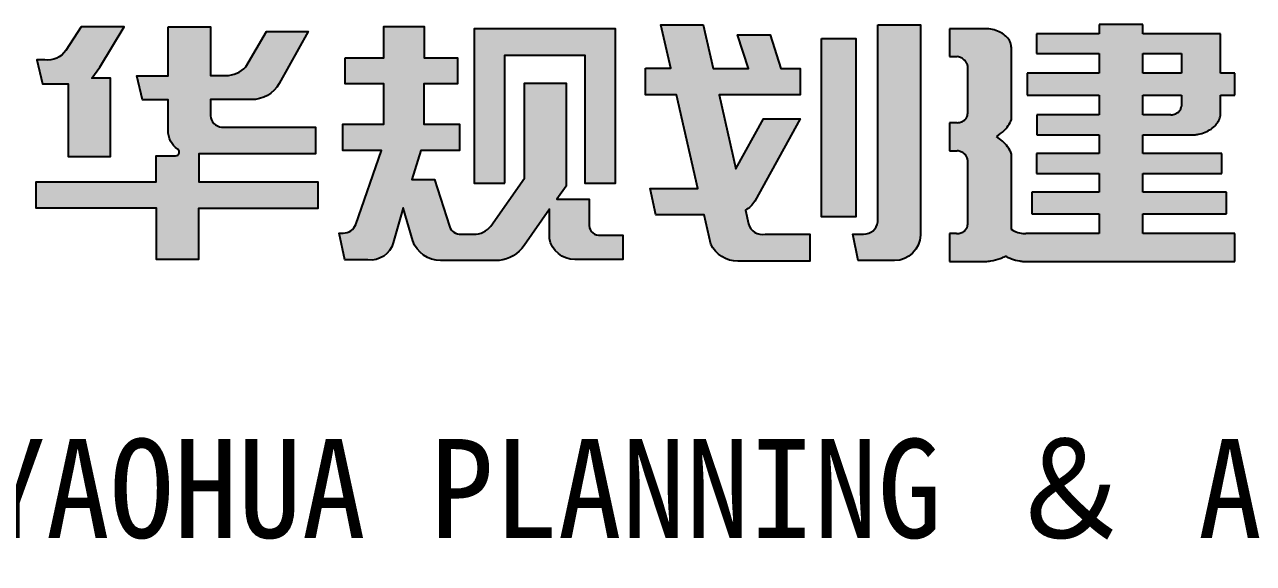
# Model space of a CAD drawing. Extents: x -248860 to 1018944, y -1060852 to 188626.
# Drawn here: x 52107 to 53809, y 70960 to 71707 of the extents above; entities that cross this region are included whole.
import ezdxf
from ezdxf.enums import TextEntityAlignment as Align

# ---------------------------------------------------------------- set-up
doc = ezdxf.new("R2010")
doc.units = 0
doc.header["$LTSCALE"] = 1000
doc.header["$MEASUREMENT"] = 0
doc.layers.get('0').update_dxf_attribs({"linetype": 'CONTINUOUS'})
doc.layers.add('WALL', color=6, linetype='CONTINUOUS')
doc.layers.add('图框', color=4, linetype='CONTINUOUS')
doc.styles.add('图框艺术体', font='simhei.ttf', dxfattribs={"width": 0.9})

# ---------------------------------------------------------------- blocks, each defined once
blk = doc.blocks.new('A1')
h = blk.add_hatch(color=0)
h.dxf.hatch_style = 1
edge = h.paths.add_edge_path()
edge.add_line((499907.9289028043, 391799.8102194821), (499804.6575156818, 391799.8102194822))
edge.add_line((499804.6575156818, 391799.8102194822), (499804.6575156818, 391812.8723855542))
edge.add_line((499804.6575156818, 391812.8723855542), (499746.2662531775, 391812.8723855542))
edge.add_line((499746.2662531775, 391812.8723855542), (499746.2662531776, 391799.8102194822))
edge.add_line((499746.2662531776, 391799.8102194822), (499663.0551200981, 391799.8102194821))
edge.add_line((499663.0551200981, 391799.8102194821), (499663.055120098, 391771.390772095))
edge.add_line((499663.055120098, 391771.390772095), (499746.2662531776, 391771.3907720951))
edge.add_line((499746.2662531776, 391771.3907720951), (499746.2662531776, 391743.1962322638))
edge.add_line((499746.2662531776, 391743.1962322638), (499650.3385152966, 391743.1962322636))
edge.add_line((499650.3385152966, 391743.1962322636), (499650.3385152966, 391711.9906454532))
edge.add_line((499650.3385152966, 391711.9906454532), (499746.2662531775, 391711.9906454532))
edge.add_line((499746.2662531775, 391711.9906454532), (499746.2662531776, 391683.8175802907))
edge.add_line((499746.2662531776, 391683.8175802907), (499663.2676734882, 391683.8175802907))
edge.add_line((499663.2676734882, 391683.8175802907), (499663.2676734882, 391655.3877932482))
edge.add_line((499663.2676734882, 391655.3877932482), (499746.2662531775, 391655.3877932482))
edge.add_line((499746.2662531775, 391655.3877932482), (499746.2662531775, 391628.6634728641))
edge.add_line((499746.2662531775, 391628.6634728641), (499663.1423936758, 391628.6634728641))
edge.add_line((499663.1423936758, 391628.6634728641), (499663.1423936758, 391600.1255171203))
edge.add_line((499663.1423936758, 391600.1255171203), (499746.2662531775, 391600.1255171202))
edge.add_line((499746.2662531775, 391600.1255171202), (499746.2662531775, 391573.5053886473))
edge.add_line((499746.2662531775, 391573.5053886473), (499656.7320086561, 391573.5053886474))
edge.add_line((499656.7320086561, 391573.5053886474), (499656.7320086561, 391542.1948145677))
edge.add_line((499656.7320086561, 391542.1948145677), (499746.2662531774, 391542.1948145676))
edge.add_line((499746.2662531774, 391542.1948145676), (499746.2662531775, 391514.1287250693))
edge.add_line((499746.2662531775, 391514.1287250693), (499648.8725882611, 391514.128741846))
edge.add_spline(control_points=[(499648.8725882588, 391514.128741846), (499647.516805486, 391514.1248151271), (499646.1607248433, 391514.1965286431), (499641.7445433073, 391514.678954967), (499638.7324416775, 391515.4083780448), (499634.4495737447, 391517.0801189559), (499633.0368026386, 391517.7518299996), (499631.6948611921, 391518.5173174875)], knot_values=[0.9513714849087886, 0.9513714849087886, 0.9513714849087886, 0.9513714849087886, 1.090703220191351, 1.090703220191351, 1.408924883728573, 1.408924883728573, 1.574416654039366, 1.574416654039366, 1.574416654039366, 1.574416654039366], degree=3, periodic=0)
edge.add_line((499631.6948611921, 391518.5173174875), (499629.6768083906, 391519.8315117532))
edge.add_line((499629.6768083906, 391519.8315117532), (499629.6768083906, 391627.6929589767))
edge.add_spline(control_points=[(499629.6768083906, 391627.6929589767), (499629.0389010403, 391629.6955345451), (499628.2299742769, 391631.6691520484), (499625.6602429506, 391636.7476009296), (499623.6198191801, 391639.7757828386), (499618.9745301421, 391645.1443308506), (499616.4492767555, 391647.5229899169), (499613.6413075626, 391649.6886044737)], knot_values=[3.391103965101848, 3.391103965101848, 3.391103965101848, 3.391103965101848, 3.526234999189308, 3.526234999189308, 3.747079914326613, 3.747079914326613, 3.94529361934048, 3.94529361934048, 3.94529361934048, 3.94529361934048], degree=3, periodic=0)
edge.add_line((499613.6413075626, 391649.6886044737), (499609.5170604697, 391652.986123019))
edge.add_line((499609.5170604697, 391652.986123019), (499613.7215037394, 391656.0837060186))
edge.add_spline(control_points=[(499613.7215037394, 391656.0837060186), (499615.566837668, 391657.4344776521), (499617.2881708091, 391658.8832742923), (499621.4332136043, 391662.8945350292), (499623.6285346302, 391665.5901668347), (499627.1918020804, 391671.2635780823), (499628.5600892682, 391674.2407480872), (499629.5387159159, 391677.4342343109), (499629.5829340947, 391677.5820117931), (499629.6261334103, 391677.7299442384)], knot_values=[2.311832462008515, 2.311832462008515, 2.311832462008515, 2.311832462008515, 2.450793033216761, 2.450793033216761, 2.675985772782195, 2.675985772782195, 2.901178512347629, 2.901178512347629, 2.912092230434895, 2.912092230434895, 2.912092230434895, 2.912092230434895], degree=3, periodic=0)
edge.add_line((499629.6261334103, 391677.7299442383), (499629.6261334103, 391775.9993304876))
edge.add_spline(control_points=[(499629.6261334103, 391775.9993304876), (499629.630080546, 391778.1625855921), (499629.5176349047, 391779.8966171443), (499629.2926283568, 391783.6265630543), (499628.8393377613, 391786.0289184858), (499626.7663480617, 391790.6016039109), (499625.3315646446, 391792.8036633595), (499621.7281981602, 391796.8727997523), (499619.5595313578, 391798.7384310508), (499614.6276976406, 391801.9682940993), (499611.8652945107, 391803.3316295663), (499605.9514387894, 391805.4305459041), (499602.8008605887, 391806.1657647682), (499597.7860857357, 391806.7684625977), (499595.9719772948, 391806.8768094087), (499594.1578709034, 391806.8765785517)], knot_values=[-0.09946393604087977, -0.09946393604087977, -0.09946393604087977, -0.09946393604087977, 0.07948016177026485, 0.07948016177026485, 0.3479203152235475, 0.3479203152235475, 0.6163604686768303, 0.6163604686768303, 0.884800622130113, 0.884800622130113, 1.153240775583396, 1.153240775583396, 1.421680929036679, 1.421680929036679, 1.570955397518689, 1.570955397518689, 1.570955397518689, 1.570955397518689], degree=3, periodic=0)
edge.add_line((499594.1578719218, 391806.8765785193), (499547.0065997255, 391806.8765785193))
edge.add_line((499547.0065997255, 391806.8765785193), (499547.0065997255, 391767.2103699229))
edge.add_line((499547.0065997255, 391767.2103699229), (499557.3011671106, 391767.2103699229))
edge.add_spline(control_points=[(499557.301167111, 391767.2103699229), (499559.7906281099, 391766.8415706282), (499561.530858275, 391766.1187200162), (499564.3205810933, 391764.4915974619), (499565.6203750136, 391763.3921081147), (499568.07310273, 391761.0128298), (499569.1183029701, 391759.6603405565), (499570.4085476788, 391757.2990942172), (499570.8064099727, 391756.3680350843), (499571.2883611631, 391754.2152674938)], knot_values=[3.386551680851742, 3.386551680851742, 3.386551680851742, 3.386551680851742, 3.627015090191965, 3.627015090191965, 3.904526008478623, 3.904526008478623, 4.182036926765281, 4.182036926765281, 4.349186330027427, 4.349186330027427, 4.349186330027427, 4.349186330027427], degree=3, periodic=0)
edge.add_line((499571.2883611631, 391754.2152674938), (499571.2883611631, 391684.5541656874))
edge.add_spline(control_points=[(499571.2883611631, 391685.3483910699), (499571.2927789426, 391685.2113248752), (499571.2908990225, 391684.9785081674), (499571.237864952, 391683.6543733178), (499571.0284694527, 391682.5704378734), (499570.2232756086, 391680.2623889592), (499569.5479114454, 391679.0692386188), (499567.8548943002, 391676.9568842758), (499566.8385217928, 391676.0361613174), (499564.1445981266, 391674.2111195196), (499562.36335759, 391673.4491224194), (499559.5623151378, 391672.7810438627), (499558.6068548425, 391672.6371838089), (499557.3785872198, 391672.5640585373)], knot_values=[-1.487500499190211, -1.487500499190211, -1.487500499190211, -1.487500499190211, -1.436353530280068, -1.436353530280068, -1.196218717986405, -1.196218717986405, -0.8982293874048811, -0.8982293874048811, -0.6002400568233572, -0.6002400568233572, -0.187335728827086, -0.187335728827086, 0.01911643517104955, 0.01911643517104955, 0.01911643517104955, 0.01911643517104955], degree=3, periodic=0)
edge.add_line((499557.3785872198, 391672.5640585373), (499546.9362178085, 391672.5640585373))
edge.add_line((499546.9362178085, 391672.5640585373), (499546.9362178083, 391632.6600378691))
edge.add_line((499546.9362178083, 391632.6600378691), (499557.2068553419, 391632.6600378691))
edge.add_spline(control_points=[(499557.2068553419, 391632.6600378691), (499559.5083405227, 391632.2924965217), (499561.016320444, 391631.8139085879), (499563.6968602023, 391630.5742917169), (499564.8880929395, 391629.847201985), (499567.037737794, 391628.1323806124), (499567.996149875, 391627.1440675079), (499569.593819221, 391624.9474751431), (499570.2322340413, 391623.7384831654), (499570.9533816069, 391621.6305217981), (499571.1524369888, 391620.7718924236), (499571.2897688014, 391619.4124092435)], knot_values=[0.09832068293461194, 0.09832068293461194, 0.09832068293461194, 0.09832068293461194, 0.3878882526098777, 0.3878882526098777, 0.6477281066924279, 0.6477281066924279, 0.907567960774978, 0.907567960774978, 1.167407814857528, 1.167407814857528, 1.336230672169579, 1.336230672169579, 1.336230672169579, 1.336230672169579], degree=3, periodic=0)
edge.add_line((499571.2897688014, 391619.4124092435), (499571.2897688014, 391526.7484184753))
edge.add_spline(control_points=[(499571.2897688014, 391526.7484184753), (499571.2432588252, 391525.2958664132), (499570.9594635144, 391523.9876287159), (499569.9252842258, 391521.4318371353), (499569.1367715331, 391520.2025097169), (499567.2021210566, 391518.061759366), (499566.0570793106, 391517.1483810305), (499563.1472797061, 391515.4443433839), (499561.3004047734, 391514.7807648817), (499558.4304838814, 391514.2649048068), (499557.4570714199, 391514.172593714), (499556.4326542526, 391514.1601417142)], knot_values=[1.586367827487998, 1.586367827487998, 1.586367827487998, 1.586367827487998, 1.872585217741985, 1.872585217741985, 2.185500725120694, 2.185500725120694, 2.498416232499404, 2.498416232499404, 2.909300387812437, 2.909300387812437, 3.114742465468954, 3.114742465468954, 3.114742465468954, 3.114742465468954], degree=3, periodic=0)
edge.add_line((499556.4326542526, 391514.1601417142), (499546.9756316818, 391514.1601417142))
edge.add_line((499546.9756316818, 391514.1601417142), (499546.9756316818, 391474.3603129571))
edge.add_line((499546.9756316818, 391474.3603129571), (499594.8732371089, 391474.3603129571))
edge.add_spline(control_points=[(499594.8732371089, 391474.3603129571), (499597.347924398, 391474.5326031277), (499599.8075709335, 391474.8350379792), (499606.4390101631, 391476.0109823354), (499610.5344675842, 391477.1424289733), (499616.3082343909, 391479.3529462261), (499618.1572186719, 391480.1659679008), (499619.9399941821, 391481.0573092905)], knot_values=[1.657599925298069, 1.657599925298069, 1.657599925298069, 1.657599925298069, 1.788930252808407, 1.788930252808407, 2.017152723414768, 2.017152723414768, 2.129372264282285, 2.129372264282285, 2.129372264282285, 2.129372264282285], degree=3, periodic=0)
edge.add_line((499619.9399941824, 391481.0573092906), (499621.685689452, 391482.0428074906))
edge.add_line((499621.685689452, 391482.0428074906), (499623.644365761, 391480.9910457135))
edge.add_spline(control_points=[(499623.644365761, 391480.9910457135), (499625.5421775923, 391479.9557472126), (499627.5371106262, 391479.0241726884), (499633.0837820895, 391476.8375387602), (499636.7753456454, 391475.7919964125), (499642.4241243594, 391474.7719807512), (499644.2978630919, 391474.522864885), (499646.1840852991, 391474.3603129571)], knot_values=[0.9723196980382531, 0.9723196980382531, 0.9723196980382531, 0.9723196980382531, 1.11294085342267, 1.11294085342267, 1.348800516823549, 1.348800516823549, 1.463491189088361, 1.463491189088361, 1.463491189088361, 1.463491189088361], degree=3, periodic=0)
edge.add_line((499646.1840852991, 391474.3603129571), (499927.0488544334, 391474.3603129571))
edge.add_line((499927.0488544334, 391474.3603129571), (499927.0488544334, 391514.1287250693))
edge.add_line((499927.0488544334, 391514.1287250693), (499804.6575156818, 391514.1287250694))
edge.add_line((499804.6575156818, 391514.1287250694), (499804.6575156818, 391542.1948145677))
edge.add_line((499804.6575156818, 391542.1948145677), (499916.0256385598, 391542.1948145677))
edge.add_line((499916.0256385598, 391542.1948145677), (499916.0256385597, 391573.5053886473))
edge.add_line((499916.0256385597, 391573.5053886473), (499804.6575156818, 391573.5053886473))
edge.add_line((499804.6575156818, 391573.5053886473), (499804.6575156818, 391600.1255171202))
edge.add_line((499804.6575156818, 391600.1255171202), (499909.599769519, 391600.1255171202))
edge.add_line((499909.599769519, 391600.1255171202), (499909.599769519, 391628.6634728641))
edge.add_line((499909.599769519, 391628.6634728641), (499804.6575156816, 391628.6634728641))
edge.add_line((499804.6575156816, 391628.6634728641), (499804.6575156819, 391655.3877932482))
edge.add_line((499804.6575156819, 391655.3877932482), (499872.7526750282, 391655.3877932482))
edge.add_spline(control_points=[(499872.7526750282, 391655.3877932482), (499874.639772462, 391655.5521934999), (499876.5111486797, 391655.8228072897), (499881.5256230669, 391656.8431100572), (499884.5966459165, 391657.7996099254), (499890.3309489737, 391660.2613686182), (499892.9936555433, 391661.7663203101), (499897.7516112896, 391665.2139295115), (499899.8464083862, 391667.1559384646), (499903.3586752978, 391671.3402198555), (499904.776251631, 391673.5815665229), (499906.8811853203, 391678.2251416138), (499907.5694620732, 391680.6269946482), (499908.0292847187, 391684.1367406719), (499908.097271906, 391685.2275973131), (499908.0908505413, 391686.3182430553)], knot_values=[-1.46233434582702, -1.46233434582702, -1.46233434582702, -1.46233434582702, -1.321737701097408, -1.321737701097408, -1.078275998243133, -1.078275998243133, -0.8348142953888574, -0.8348142953888574, -0.5913525925345822, -0.5913525925345822, -0.3478908896803069, -0.3478908896803069, -0.1044291868260317, -0.1044291868260317, 0.004710103025224788, 0.004710103025224788, 0.004710103025224788, 0.004710103025224788], degree=3, periodic=0)
edge.add_line((499908.0908505413, 391686.3182430553), (499908.0907812138, 391711.9906454532))
edge.add_line((499908.0907812138, 391711.9906454532), (499927.0981217756, 391711.9906454532))
edge.add_line((499927.0981217756, 391711.9906454532), (499927.0981217756, 391743.1962322636))
edge.add_line((499927.0981217756, 391743.1962322636), (499907.9289028043, 391743.1962322638))
edge.add_line((499907.9289028043, 391743.1962322638), (499907.9289028043, 391799.8102194821))
h.paths.add_polyline_path([(499804.6575156818, 391771.3907720951), (499855.983216278, 391771.3907720951), (499855.9832162781, 391743.1962322638), (499804.6575156818, 391743.1962322638)], flags=16)
edge = h.paths.add_edge_path(flags=16)
edge.add_line((499804.6575156818, 391711.9906454532), (499855.9846239163, 391711.9906454532))
edge.add_line((499855.9846239163, 391711.9906454532), (499855.9846239163, 391696.3831893447))
edge.add_spline(control_points=[(499855.9846239163, 391696.3831893457), (499855.9744802449, 391695.1333386215), (499855.7579818387, 391693.9193547678), (499854.9054273614, 391691.4931697166), (499854.2255796466, 391690.2991295288), (499852.5232004779, 391688.1866953457), (499851.5019423171, 391687.266763504), (499848.7997911511, 391685.447636748), (499847.016149313, 391684.6902323679), (499844.2128749122, 391684.0291747605), (499843.2569022771, 391683.8876797855), (499842.0382513763, 391683.8175802907)], knot_values=[1.650999810835775, 1.650999810835775, 1.650999810835775, 1.650999810835775, 1.918465449896058, 1.918465449896058, 2.217066645749255, 2.217066645749255, 2.515667841602451, 2.515667841602451, 2.928564907150825, 2.928564907150825, 3.135013439925012, 3.135013439925012, 3.135013439925012, 3.135013439925012], degree=3, periodic=0)
edge.add_line((499842.0382513763, 391683.8175802907), (499804.6575156818, 391683.8175802908))
edge.add_line((499804.6575156818, 391683.8175802908), (499804.6575156818, 391711.9906454532))
at = {"layer": 'WALL', "color": 0}
for p, q in [((499804.6575156818, 391812.8723855542), (499746.2662531775, 391812.8723855542)), ((499746.2662531775, 391812.8723855542), (499746.2662531776, 391799.8102194822)), ((499804.6575156818, 391799.8102194822), (499804.6575156818, 391812.8723855542)), ((499594.1573618772, 391806.8765785193), (499547.0065997255, 391806.8765785193)), ((499547.0065997255, 391806.8765785193), (499547.0065997255, 391767.2103699229)), ((499746.2662531776, 391799.8102194822), (499663.0551200981, 391799.8102194821)), ((499663.0551200981, 391799.8102194821), (499663.055120098, 391771.390772095)), ((499907.9289028043, 391799.8102194821), (499804.6575156818, 391799.8102194822)), ((499907.9289028043, 391743.1962322638), (499907.9289028043, 391799.8102194821)), ((499547.0065997255, 391767.2103699229), (499557.301167111, 391767.2103699229)), ((499629.6261334103, 391677.7299442384), (499629.6261334103, 391775.9993304876)), ((499663.055120098, 391771.390772095), (499746.2662531776, 391771.3907720951)), ((499746.2662531776, 391771.3907720951), (499746.2662531776, 391743.1962322638)), ((499804.6575156818, 391771.3907720951), (499855.983216278, 391771.3907720951)), ((499804.6575156818, 391743.1962322638), (499804.6575156818, 391771.3907720951)), ((499855.983216278, 391771.3907720951), (499855.9832162781, 391743.1962322638)), ((499571.2883611631, 391754.2152674938), (499571.2883611631, 391685.3483910699)), ((499746.2662531776, 391743.1962322638), (499650.3385152966, 391743.1962322636)), ((499650.3385152966, 391743.1962322636), (499650.3385152966, 391711.9906454532)), ((499855.9832162781, 391743.1962322638), (499804.6575156818, 391743.1962322638)), ((499927.0981217756, 391743.1962322636), (499907.9289028043, 391743.1962322638)), ((499927.0981217756, 391711.9906454532), (499927.0981217756, 391743.1962322636)), ((499650.3385152966, 391711.9906454532), (499746.2662531775, 391711.9906454532)), ((499746.2662531775, 391711.9906454532), (499746.2662531776, 391683.8175802907)), ((499804.6575156818, 391683.8175802908), (499804.6575156818, 391711.9906454532)), ((499804.6575156818, 391711.9906454532), (499855.9846239163, 391711.9906454532)), ((499855.9846239163, 391711.9906454532), (499855.9846239163, 391696.3831893457)), ((499908.0908505413, 391686.3182430553), (499908.0907812138, 391711.9906454532)), ((499908.0907812138, 391711.9906454532), (499927.0981217756, 391711.9906454532)), ((499746.2662531776, 391683.8175802907), (499663.2676734882, 391683.8175802907)), ((499663.2676734882, 391683.8175802907), (499663.2676734882, 391655.3877932482)), ((499842.0382513763, 391683.8175802907), (499804.6575156818, 391683.8175802908)), ((499557.3785872198, 391672.5640585373), (499546.9362178085, 391672.5640585373)), ((499546.9362178085, 391672.5640585373), (499546.9362178083, 391632.6600378691)), ((499613.7215037394, 391656.0837060186), (499609.5170604697, 391652.986123019)), ((499613.6413075626, 391649.6886044737), (499609.5170604697, 391652.986123019)), ((499663.2676734882, 391655.3877932482), (499746.2662531775, 391655.3877932482)), ((499746.2662531775, 391655.3877932482), (499746.2662531775, 391628.6634728641)), ((499804.6575156816, 391628.6634728641), (499804.6575156819, 391655.3877932482)), ((499804.6575156819, 391655.3877932482), (499872.7526750282, 391655.3877932482)), ((499546.9362178083, 391632.6600378691), (499557.2068553419, 391632.6600378691)), ((499571.2897688014, 391619.4124092435), (499571.2897688014, 391526.7484184753)), ((499629.6768083906, 391519.8315117531), (499629.6768083906, 391627.6929589767)), ((499746.2662531775, 391628.6634728641), (499663.1423936758, 391628.6634728641)), ((499663.1423936758, 391628.6634728641), (499663.1423936758, 391600.1255171203)), ((499909.599769519, 391628.6634728641), (499804.6575156816, 391628.6634728641)), ((499909.599769519, 391600.1255171202), (499909.599769519, 391628.6634728641)), ((499663.1423936758, 391600.1255171203), (499746.2662531775, 391600.1255171202)), ((499746.2662531775, 391600.1255171202), (499746.2662531775, 391573.5053886473)), ((499804.6575156818, 391573.5053886473), (499804.6575156818, 391600.1255171202)), ((499804.6575156818, 391600.1255171202), (499909.599769519, 391600.1255171202)), ((499746.2662531775, 391573.5053886473), (499656.7320086561, 391573.5053886474)), ((499656.7320086561, 391573.5053886474), (499656.7320086561, 391542.1948145677)), ((499916.0256385597, 391573.5053886473), (499804.6575156818, 391573.5053886473)), ((499916.0256385598, 391542.1948145677), (499916.0256385597, 391573.5053886473)), ((499656.7320086561, 391542.1948145677), (499746.2662531774, 391542.1948145676)), ((499746.2662531774, 391542.1948145676), (499746.2662531775, 391514.1287250693)), ((499804.6575156818, 391514.1287250694), (499804.6575156818, 391542.1948145677)), ((499804.6575156818, 391542.1948145677), (499916.0256385598, 391542.1948145677)), ((499631.6948611921, 391518.5173174875), (499629.6768083906, 391519.8315117532)), ((499556.4326542526, 391514.1601417142), (499546.9756316818, 391514.1601417142)), ((499546.9756316818, 391514.1601417142), (499546.9756316818, 391474.3603129571)), ((499746.2662531775, 391514.1287250693), (499648.8725882588, 391514.128741846)), ((499927.0488544334, 391514.1287250693), (499804.6575156818, 391514.1287250694)), ((499927.0488544334, 391474.3603129571), (499927.0488544334, 391514.1287250693)), ((499619.9399941821, 391481.0573092905), (499621.685689452, 391482.0428074906)), ((499623.644365761, 391480.9910457135), (499621.685689452, 391482.0428074906)), ((499546.9756316818, 391474.3603129571), (499594.8732371089, 391474.3603129571)), ((499646.1840852991, 391474.3603129571), (499927.0488544334, 391474.3603129571))]:
    blk.add_line(p, q, dxfattribs=at)
for points, knots in [([(499629.6261334103, 391775.9993304876), (499629.630080546, 391778.1625855921), (499629.5176349047, 391779.8966171443), (499629.2926283568, 391783.6265630543), (499628.8393377613, 391786.0289184858), (499626.7663480617, 391790.6016039109), (499625.3315646446, 391792.8036633595), (499621.7281981602, 391796.8727997523), (499619.5595313578, 391798.7384310508), (499614.6276976406, 391801.9682940993), (499611.8652945107, 391803.3316295663), (499605.9514387894, 391805.4305459041), (499602.8008605887, 391806.1657647682), (499597.7860857357, 391806.7684625977), (499595.9719772948, 391806.8768094087), (499594.1578709034, 391806.8765785517)], [-0.09946393604087977, -0.09946393604087977, -0.09946393604087977, -0.09946393604087977, 0.07948016177026485, 0.07948016177026485, 0.3479203152235475, 0.3479203152235475, 0.6163604686768303, 0.6163604686768303, 0.884800622130113, 0.884800622130113, 1.153240775583396, 1.153240775583396, 1.421680929036679, 1.421680929036679, 1.570955397518689, 1.570955397518689, 1.570955397518689, 1.570955397518689]), ([(499571.2883611631, 391754.2152674938), (499570.8064099727, 391756.3680350843), (499570.4085476788, 391757.2990942172), (499569.1183029701, 391759.6603405565), (499568.07310273, 391761.0128298), (499565.6203750136, 391763.3921081147), (499564.3205810933, 391764.4915974619), (499561.530858275, 391766.1187200162), (499559.7906281099, 391766.8415706282), (499557.301167111, 391767.2103699229)], [3.386551680851742, 3.386551680851742, 3.386551680851742, 3.386551680851742, 3.553701084113889, 3.553701084113889, 3.831212002400546, 3.831212002400546, 4.108722920687204, 4.108722920687204, 4.349186330027427, 4.349186330027427, 4.349186330027427, 4.349186330027427]), ([(499842.0382513763, 391683.8175802907), (499843.2569022771, 391683.8876797855), (499844.2128749122, 391684.0291747605), (499847.016149313, 391684.6902323679), (499848.7997911511, 391685.447636748), (499851.5019423171, 391687.266763504), (499852.5232004779, 391688.1866953457), (499854.2255796466, 391690.2991295288), (499854.9054273614, 391691.4931697166), (499855.7579818387, 391693.9193547678), (499855.9744802449, 391695.1333386215), (499855.9846239163, 391696.3831893457)], [1.650999810835775, 1.650999810835775, 1.650999810835775, 1.650999810835775, 1.857448343609962, 1.857448343609962, 2.270345409158335, 2.270345409158335, 2.568946605011532, 2.568946605011532, 2.867547800864728, 2.867547800864728, 3.135013439925012, 3.135013439925012, 3.135013439925012, 3.135013439925012]), ([(499557.3785872198, 391672.5640585373), (499558.6068548425, 391672.6371838089), (499559.5623151378, 391672.7810438627), (499562.36335759, 391673.4491224194), (499564.1445981266, 391674.2111195196), (499566.8385217928, 391676.0361613174), (499567.8548943002, 391676.9568842758), (499569.5479114454, 391679.0692386188), (499570.2232756086, 391680.2623889592), (499571.0284694527, 391682.5704378734), (499571.237864952, 391683.6543733178), (499571.2908990225, 391684.9785081674), (499571.2927789426, 391685.2113248752), (499571.2883611631, 391685.3483910699)], [-1.487500499190211, -1.487500499190211, -1.487500499190211, -1.487500499190211, -1.281048335192076, -1.281048335192076, -0.8681440071958044, -0.8681440071958044, -0.5701546766142805, -0.5701546766142805, -0.2721653460327567, -0.2721653460327567, -0.03203053373909326, -0.03203053373909326, 0.01911643517104955, 0.01911643517104955, 0.01911643517104955, 0.01911643517104955]), ([(499872.7526750282, 391655.3877932482), (499874.639772462, 391655.5521934999), (499876.5111486797, 391655.8228072897), (499881.5256230669, 391656.8431100572), (499884.5966459165, 391657.7996099254), (499890.3309489737, 391660.2613686182), (499892.9936555433, 391661.7663203101), (499897.7516112896, 391665.2139295115), (499899.8464083862, 391667.1559384646), (499903.3586752978, 391671.3402198555), (499904.776251631, 391673.5815665229), (499906.8811853203, 391678.2251416138), (499907.5694620732, 391680.6269946482), (499908.0292847187, 391684.1367406719), (499908.097271906, 391685.2275973131), (499908.0908505413, 391686.3182430553)], [-1.46233434582702, -1.46233434582702, -1.46233434582702, -1.46233434582702, -1.321737701097408, -1.321737701097408, -1.078275998243133, -1.078275998243133, -0.8348142953888574, -0.8348142953888574, -0.5913525925345822, -0.5913525925345822, -0.3478908896803069, -0.3478908896803069, -0.1044291868260317, -0.1044291868260317, 0.004710103025224788, 0.004710103025224788, 0.004710103025224788, 0.004710103025224788]), ([(499613.7215037394, 391656.0837060186), (499615.566837668, 391657.4344776521), (499617.2881708091, 391658.8832742923), (499621.4332136043, 391662.8945350292), (499623.6285346302, 391665.5901668347), (499627.1918020804, 391671.2635780823), (499628.5600892682, 391674.2407480872), (499629.5387159159, 391677.4342343109), (499629.5829340947, 391677.5820117931), (499629.6261334103, 391677.7299442384)], [2.311832462008515, 2.311832462008515, 2.311832462008515, 2.311832462008515, 2.450793033216761, 2.450793033216761, 2.675985772782195, 2.675985772782195, 2.901178512347629, 2.901178512347629, 2.912092230434895, 2.912092230434895, 2.912092230434895, 2.912092230434895]), ([(499629.6768083906, 391627.6929589767), (499629.0389010403, 391629.6955345451), (499628.2299742769, 391631.6691520484), (499625.6602429506, 391636.7476009296), (499623.6198191801, 391639.7757828386), (499618.9745301421, 391645.1443308506), (499616.4492767555, 391647.5229899169), (499613.6413075626, 391649.6886044737)], [3.391103965101848, 3.391103965101848, 3.391103965101848, 3.391103965101848, 3.526234999189308, 3.526234999189308, 3.747079914326613, 3.747079914326613, 3.94529361934048, 3.94529361934048, 3.94529361934048, 3.94529361934048]), ([(499571.2897688014, 391619.4124092435), (499571.1524369888, 391620.7718924236), (499570.9533816069, 391621.6305217981), (499570.2322340413, 391623.7384831654), (499569.593819221, 391624.9474751431), (499567.996149875, 391627.1440675079), (499567.037737794, 391628.1323806124), (499564.8880929395, 391629.847201985), (499563.6968602023, 391630.5742917169), (499561.016320444, 391631.8139085879), (499559.5083405227, 391632.2924965217), (499557.2068553419, 391632.6600378691)], [0.09832068293461194, 0.09832068293461194, 0.09832068293461194, 0.09832068293461194, 0.2671435402466629, 0.2671435402466629, 0.526983394329213, 0.526983394329213, 0.7868232484117632, 0.7868232484117632, 1.046663102494313, 1.046663102494313, 1.336230672169579, 1.336230672169579, 1.336230672169579, 1.336230672169579]), ([(499556.4326542526, 391514.1601417142), (499557.4570714199, 391514.172593714), (499558.4304838814, 391514.2649048068), (499561.3004047734, 391514.7807648817), (499563.1472797061, 391515.4443433839), (499566.0570793106, 391517.1483810305), (499567.2021210566, 391518.061759366), (499569.1367715331, 391520.2025097169), (499569.9252842258, 391521.4318371353), (499570.9594635144, 391523.9876287159), (499571.2432588252, 391525.2958664132), (499571.2897688014, 391526.7484184753)], [1.586367827487998, 1.586367827487998, 1.586367827487998, 1.586367827487998, 1.791809905144515, 1.791809905144515, 2.202694060457548, 2.202694060457548, 2.515609567836258, 2.515609567836258, 2.828525075214967, 2.828525075214967, 3.114742465468954, 3.114742465468954, 3.114742465468954, 3.114742465468954]), ([(499631.6948611921, 391518.5173174875), (499633.0368026386, 391517.7518299996), (499634.4495737447, 391517.0801189559), (499638.7324416775, 391515.4083780448), (499641.7445433073, 391514.678954967), (499646.1607248433, 391514.1965286431), (499647.516805486, 391514.1248151271), (499648.8725882588, 391514.128741846)], [0.9513714849087886, 0.9513714849087886, 0.9513714849087886, 0.9513714849087886, 1.116863255219582, 1.116863255219582, 1.435084918756804, 1.435084918756804, 1.574416654039366, 1.574416654039366, 1.574416654039366, 1.574416654039366]), ([(499594.8732371089, 391474.3603129571), (499597.347924398, 391474.5326031277), (499599.8075709335, 391474.8350379792), (499606.4390101631, 391476.0109823354), (499610.5344675842, 391477.1424289733), (499616.3082343909, 391479.3529462261), (499618.1572186719, 391480.1659679008), (499619.9399941821, 391481.0573092905)], [1.657599925298069, 1.657599925298069, 1.657599925298069, 1.657599925298069, 1.788930252808407, 1.788930252808407, 2.017152723414768, 2.017152723414768, 2.129372264282285, 2.129372264282285, 2.129372264282285, 2.129372264282285]), ([(499623.644365761, 391480.9910457135), (499625.5421775923, 391479.9557472126), (499627.5371106262, 391479.0241726884), (499633.0837820895, 391476.8375387602), (499636.7753456454, 391475.7919964125), (499642.4241243594, 391474.7719807512), (499644.2978630919, 391474.522864885), (499646.1840852991, 391474.3603129571)], [0.9723196980382531, 0.9723196980382531, 0.9723196980382531, 0.9723196980382531, 1.11294085342267, 1.11294085342267, 1.348800516823549, 1.348800516823549, 1.463491189088361, 1.463491189088361, 1.463491189088361, 1.463491189088361])]:
    blk.add_open_spline(points, degree=3, knots=knots, dxfattribs=at)
blk = doc.blocks.new('jhyfty')
at = {"layer": '图框'}
h = blk.add_hatch(color=256, dxfattribs=at)
h.dxf.hatch_style = 1
edge = h.paths.add_edge_path()
edge.add_line((771115.1947087506, 158360.531300664), (771173.9989253327, 158360.531300664))
edge.add_line((771173.9989253327, 158360.531300664), (771173.9989253327, 158292.8407642707))
edge.add_line((771173.9989253327, 158292.8407642707), (771194.876821467, 158292.8407642707))
edge.add_arc((771194.876821467, 158331.7343995384), 38.89363526762463, 270, 316.2637315083772)
edge.add_line((771222.9786268969, 158304.8456770713), (771251.5773541508, 158353.7169089438))
edge.add_line((771251.5773541508, 158353.7169089438), (771309.096038946, 158353.7169089438))
edge.add_line((771309.096038946, 158353.7169089438), (771269.0989436163, 158281.9669248178))
edge.add_arc((771230.8930392253, 158303.2648417261), 43.74119791420623, 269.02328633964726, 330.86247824083, ccw=False)
edge.add_line((771230.1474248581, 158259.5299991611), (771173.9791700044, 158259.5299991611))
edge.add_line((771173.9791700044, 158259.5299991611), (771173.9791700044, 158237.1382827567))
edge.add_arc((771190.5906313054, 158238.0513832585), 16.63653807378445, 183.1462739964999, 265.2827346268557)
edge.add_line((771189.2224618917, 158221.4711989551), (771319.0676888374, 158221.4711989551))
edge.add_line((771319.0676888374, 158221.4711989551), (771319.0676888374, 158184.4833591507))
edge.add_line((771319.0676888374, 158184.4833591507), (771157.7277185712, 158184.4833591507))
edge.add_line((771157.7277185712, 158184.4833591507), (771157.7277185712, 158145.6839066758))
edge.add_line((771157.7277185712, 158145.6839066758), (771322.4880545412, 158145.6839066758))
edge.add_line((771322.4880545412, 158145.6839066758), (771322.4880545412, 158108.3814362241))
edge.add_line((771322.4880545412, 158108.3814362241), (771157.3739186008, 158108.3814362241))
edge.add_line((771157.3739186008, 158108.3814362241), (771157.3739186008, 158037.945210021))
edge.add_line((771157.3739186008, 158037.945210021), (771098.9145222947, 158037.945210021))
edge.add_line((771098.9145222947, 158037.945210021), (771098.9145222947, 158109.065415892))
edge.add_line((771098.9145222947, 158109.065415892), (770932.4480443352, 158109.065415892))
edge.add_line((770932.4480443352, 158109.065415892), (770932.4480443352, 158145.4185225646))
edge.add_line((770932.4480443352, 158145.4185225646), (771098.6478253626, 158145.4185225646))
edge.add_line((771098.6478253626, 158145.4185225646), (771098.6478253626, 158181.610818136))
edge.add_line((771098.6478253626, 158181.610818136), (771125.4907206695, 158181.610818136))
edge.add_arc((771125.4907206696, 158186.610818136), 5.000000000029104, 269.9999999986659, 414.077328151501)
edge.add_arc((771147.255856126, 158216.653138865), 32.09800744266528, 179.9058676720582, 234.0773281515472, ccw=False)
edge.add_line((771115.1578920025, 158216.7058732694), (771115.1578920025, 158259.1629952136))
edge.add_line((771115.1578920025, 158259.1629952136), (771079.5610092727, 158259.1629952136))
edge.add_line((771079.5610092727, 158259.1629952136), (771071.9330763252, 158292.5886689075))
edge.add_line((771071.9330763252, 158292.5886689075), (771115.1947087506, 158292.5886689075))
edge.add_line((771115.1947087506, 158292.5886689075), (771115.1947087506, 158360.531300664))
edge = h.paths.add_edge_path()
edge.add_line((770994.8932537191, 158360.5320823551), (770973.3290138463, 158327.5092373452))
edge.add_arc((770948.9173150974, 158343.4503147228), 29.15559952680207, 261.39413347627203, 326.85507158762766, ccw=False)
edge.add_line((770944.5545708503, 158314.6229761983), (770933.4782595665, 158314.6229761983))
edge.add_line((770933.4782595665, 158314.6229761983), (770941.0682302158, 158281.2227074635))
edge.add_line((770941.0682302158, 158281.2227074635), (770976.6110807441, 158281.2227074635))
edge.add_line((770976.6110807441, 158281.2227074635), (770976.6110807441, 158180.8133196754))
edge.add_line((770976.6110807441, 158180.8133196754), (771035.4979105173, 158180.8133196754))
edge.add_line((771035.4979105173, 158180.8133196754), (771035.4979105173, 158289.26726364))
edge.add_line((771035.4979105173, 158289.26726364), (771009.5863815076, 158289.26726364))
edge.add_line((771009.5863815076, 158289.26726364), (771020.3763721422, 158304.2709850522))
edge.add_line((771020.3763721422, 158304.2709850522), (771054.1696357776, 158360.5320823551))
edge.add_line((771054.1696357776, 158360.5320823551), (770994.8932537191, 158360.5320823551))
h = blk.add_hatch(color=256, dxfattribs=at)
h.dxf.hatch_style = 1
h.paths.add_polyline_path([(771581.6429409941, 158143.7631181776), (771581.6429409941, 158320.9165880892), (771692.3421351123, 158320.9165880892), (771692.3421351123, 158143.7263786983), (771734.8913083836, 158143.7263786983), (771734.8913083836, 158357.4991210847), (771539.0327057992, 158357.4991210847), (771539.0327057992, 158143.7631181776)], flags=17)
edge = h.paths.add_edge_path()
edge.add_line((771360.468783166, 158317.6121627699), (771413.7066990193, 158317.6121627699))
edge.add_line((771413.7066990193, 158317.6121627699), (771413.7066990193, 158360.6610613781))
edge.add_line((771413.7066990193, 158360.6610613781), (771469.580841227, 158360.6610613781))
edge.add_line((771469.580841227, 158360.6610613781), (771469.580841227, 158317.6121627699))
edge.add_line((771469.580841227, 158317.6121627699), (771515.7203084351, 158317.6121627699))
edge.add_line((771515.7203084351, 158317.6121627699), (771515.7203084351, 158281.2117637888))
edge.add_line((771515.7203084351, 158281.2117637888), (771469.3177361729, 158281.2117637888))
edge.add_line((771469.3177361729, 158281.2117637888), (771469.3177361729, 158225.5410734021))
edge.add_line((771469.3177361729, 158225.5410734021), (771518.8362624893, 158225.5410734021))
edge.add_line((771518.8362624893, 158225.5410734021), (771518.8362624892, 158189.1821040466))
edge.add_line((771518.8362624892, 158189.1821040466), (771465.3579443351, 158189.1821040466))
edge.add_line((771465.3579443351, 158189.1821040466), (771452.6511262571, 158148.9427766593))
edge.add_line((771452.6511262571, 158148.9427766593), (771483.856482648, 158148.9427766593))
edge.add_line((771483.856482648, 158148.9427766593), (771504.8930634276, 158083.9415519296))
edge.add_arc((771520.1519478833, 158088.8798397356), 16.03808720782353, 197.9333238406285, 272.8202501273681)
edge.add_line((771520.9410662986, 158072.8611776999), (771538.3923475666, 158072.8611776999))
edge.add_arc((771538.3923475667, 158103.3943487391), 30.53317103916197, 269.9999999997816, 321.3462396300458)
edge.add_line((771562.2367617087, 158084.3229448074), (771608.8920365062, 158150.6153590521))
edge.add_line((771608.8920365062, 158150.6153590521), (771608.8920365062, 158282.1308152076))
edge.add_line((771608.8920365062, 158282.1308152076), (771666.2505222445, 158282.1308152076))
edge.add_line((771666.2505222445, 158282.1308152076), (771666.2505222445, 158139.7294909954))
edge.add_line((771666.2505222445, 158139.7294909954), (771653.315775044, 158121.3623713754))
edge.add_line((771653.315775044, 158121.3623713754), (771698.3807677815, 158121.3623713754))
edge.add_line((771698.3807677815, 158121.3623713754), (771698.3807677815, 158084.9413443768))
edge.add_arc((771711.8770642489, 158084.9413443767), 13.49629646737594, 179.9999999998764, 279.324212247748)
edge.add_line((771714.0637454793, 158071.6233699237), (771744.7905237994, 158071.6233699237))
edge.add_line((771744.7905237994, 158071.6233699237), (771744.7905237994, 158037.9393473382))
edge.add_line((771744.7905237994, 158037.9393473382), (771678.4522373786, 158037.9393473382))
edge.add_arc((771678.4522373786, 158073.9276721488), 35.98832481063437, 191.0167001970379, 270, ccw=False)
edge.add_line((771643.127122476, 158067.0504794222), (771643.127122476, 158107.6390506234))
edge.add_line((771643.127122476, 158107.6390506234), (771608.2726807308, 158057.444396046))
edge.add_arc((771567.5698964245, 158085.7078204368), 49.55338342210439, 276.7306559191188, 325.22444606499386, ccw=False)
edge.add_line((771573.3776576717, 158036.4959548161), (771492.5698635806, 158036.4959548161))
edge.add_arc((771492.5698635806, 158077.5834064749), 41.08745165885193, 199.6101807632199, 270, ccw=False)
edge.add_line((771453.8655731853, 158063.7936788196), (771440.7353294543, 158109.5026331635))
edge.add_line((771440.7353294543, 158109.5026331635), (771426.878915219, 158060.9917159156))
edge.add_arc((771395.2089261041, 158070.0377722034), 32.9365958304585, 264.1124957033967, 344.058805837001, ccw=False)
edge.add_line((771391.830435076, 158037.2749099465), (771359.6985983236, 158037.2749099465))
edge.add_line((771359.6985983236, 158037.2749099465), (771352.1201790399, 158074.4452746108))
edge.add_line((771352.1201790399, 158074.4452746108), (771357.6391753703, 158074.4452746108))
edge.add_arc((771357.6391753703, 158093.0356993008), 18.59042468992993, 270, 339.6635158446051)
edge.add_line((771375.0708184876, 158086.5749169652), (771410.7421801833, 158189.1821040466))
edge.add_line((771410.7421801833, 158189.1821040466), (771357.0996017219, 158189.1821040466))
edge.add_line((771357.0996017219, 158189.1821040466), (771357.0996017219, 158225.5410734021))
edge.add_line((771357.0996017219, 158225.5410734021), (771413.7408218591, 158225.541073402))
edge.add_line((771413.7408218591, 158225.541073402), (771413.7408218591, 158281.2117637888))
edge.add_line((771413.7408218591, 158281.2117637888), (771360.4687831661, 158281.2117637889))
edge.add_line((771360.4687831661, 158281.2117637889), (771360.468783166, 158317.6121627699))
h = blk.add_hatch(color=256, dxfattribs=at)
h.dxf.hatch_style = 1
edge = h.paths.add_edge_path()
edge.add_line((772098.1614768147, 158363.3555504243), (772157.1452872902, 158363.3555504243))
edge.add_line((772157.1452872902, 158363.3555504243), (772157.1452872902, 158071.6297905184))
edge.add_arc((772120.4128158566, 158073.1112645761), 36.76233429751878, 271.3516191714231, 357.6904295127742, ccw=False)
edge.add_line((772121.2799664176, 158036.3591588825), (772070.8550538037, 158036.3591588825))
edge.add_line((772070.8550538037, 158036.3591588825), (772063.5609650199, 158073.0456567875))
edge.add_line((772063.5609650199, 158073.0456567875), (772078.3090618129, 158073.0456567875))
edge.add_arc((772078.3090618128, 158093.1470137712), 20.10135698367958, 270.0000000003318, 350.9734199347974)
edge.add_line((772098.1614768147, 158089.9932586789), (772098.1614768147, 158363.3555504243))
h.paths.add_polyline_path([(772019.8109468177, 158344.1177428614), (772067.3169115526, 158344.1177428614), (772067.3169115526, 158097.0168209074), (772019.8109468177, 158097.0168209074)])
edge = h.paths.add_edge_path()
edge.add_line((771776.1900341928, 158302.9519379903), (771811.3680741348, 158302.9519379903))
edge.add_line((771811.3680741348, 158302.9519379903), (771797.614773762, 158363.0538176793))
edge.add_line((771797.614773762, 158363.0538176793), (771856.1428259048, 158363.0538176793))
edge.add_line((771856.1428259048, 158363.0538176793), (771869.8934323692, 158302.7389271795))
edge.add_line((771869.8934323692, 158302.7389271795), (771919.0554145841, 158302.7389271795))
edge.add_line((771919.0554145841, 158302.7389271795), (771903.805199108, 158349.4863969864))
edge.add_line((771903.805199108, 158349.4863969864), (771949.1258445147, 158349.4863969864))
edge.add_line((771949.1258445147, 158349.4863969864), (771963.8803808445, 158302.5470220269))
edge.add_line((771963.8803808445, 158302.5470220269), (771990.4803580786, 158302.5470220269))
edge.add_line((771990.4803580786, 158302.5470220269), (771990.4803580786, 158265.9898939905))
edge.add_line((771990.4803580786, 158265.9898939905), (771878.335167493, 158265.9898939905))
edge.add_line((771878.335167493, 158265.9898939905), (771901.1534663977, 158163.7382327887))
edge.add_line((771901.1534663977, 158163.7382327887), (771939.4723635031, 158232.750219102))
edge.add_line((771939.4723635031, 158232.750219102), (771990.5420295219, 158232.750219102))
edge.add_line((771990.5420295219, 158232.750219102), (771927.525331602, 158118.9322106608))
edge.add_arc((771900.6742797525, 158133.7986157788), 30.69183908718994, 296.95245440153894, 331.028370558346, ccw=False)
edge.add_line((771914.5853853453, 158106.4404336801), (771919.0523638376, 158087.3942596181))
edge.add_arc((771937.7995805965, 158091.7911224097), 19.25592216990022, 193.1992549187896, 282.7036142318747)
edge.add_line((771942.0341069393, 158073.0065722351), (772003.8762666031, 158073.0065722351))
edge.add_line((772003.8762666031, 158073.0065722351), (772003.8762666031, 158035.5094607121))
edge.add_line((772003.8762666031, 158035.5094607121), (771904.2008636803, 158035.5094607121))
edge.add_arc((771904.2008636803, 158076.9702212685), 41.46076055633603, 205.4870111693368, 270, ccw=False)
edge.add_line((771866.7749458838, 158059.1293876839), (771857.3409604991, 158099.7324156118))
edge.add_line((771857.3409604991, 158099.7324156118), (771790.3544315835, 158099.7324156118))
edge.add_line((771790.3544315835, 158099.7324156118), (771782.648152689, 158136.1410223488))
edge.add_line((771782.648152689, 158136.1410223488), (771848.9362191061, 158136.1410223488))
edge.add_line((771848.9362191061, 158136.1410223488), (771819.3545180529, 158266.0993307374))
edge.add_line((771819.3545180529, 158266.0993307374), (771776.1900341928, 158266.0993307374))
edge.add_line((771776.1900341928, 158266.0993307374), (771776.1900341928, 158302.9519379903))
for points in [[(771115.1947087506, 158360.531300664), (771173.9989253327, 158360.531300664), (771173.9989253327, 158292.8407642707), (771194.876821467, 158292.8407642707, 0.2046509590101342), (771222.9786268969, 158304.8456770713), (771251.5773541508, 158353.7169089438), (771309.096038946, 158353.7169089438), (771269.0989436163, 158281.9669248178, -0.276569069520666), (771230.1474248581, 158259.5299991611), (771173.9791700044, 158259.5299991611), (771173.9791700044, 158237.1382827567, 0.374563486376834), (771189.2224618917, 158221.4711989551), (771319.0676888374, 158221.4711989551), (771319.0676888374, 158184.4833591507), (771157.7277185712, 158184.4833591507), (771157.7277185712, 158145.6839066758), (771322.4880545412, 158145.6839066758), (771322.4880545412, 158108.3814362241), (771157.3739186008, 158108.3814362241), (771157.3739186008, 158037.945210021), (771098.9145222947, 158037.945210021), (771098.9145222947, 158109.065415892), (770932.4480443352, 158109.065415892), (770932.4480443352, 158145.4185225646), (771098.6478253626, 158145.4185225646), (771098.6478253626, 158181.610818136), (771125.4907206695, 158181.610818136, 0.7270581675455992), (771128.4241848846, 158190.6598658882, -0.2408701598548001), (771115.1578920025, 158216.7058732694), (771115.1578920025, 158259.1629952136), (771079.5610092727, 158259.1629952136), (771071.9330763252, 158292.5886689075), (771115.1947087506, 158292.5886689075)], [(770994.8932537191, 158360.5320823551), (770973.3290138463, 158327.5092373452, -0.2936567912703833), (770944.5545708503, 158314.6229761983), (770933.4782595665, 158314.6229761983), (770941.0682302158, 158281.2227074635), (770976.6110807441, 158281.2227074635), (770976.6110807441, 158180.8133196754), (771035.4979105173, 158180.8133196754), (771035.4979105173, 158289.26726364), (771009.5863815076, 158289.26726364), (771020.3763721422, 158304.2709850522), (771054.1696357776, 158360.5320823551)], [(771360.468783166, 158317.6121627699), (771413.7066990193, 158317.6121627699), (771413.7066990193, 158360.6610613781), (771469.580841227, 158360.6610613781), (771469.580841227, 158317.6121627699), (771515.7203084351, 158317.6121627699), (771515.7203084351, 158281.2117637888), (771469.3177361729, 158281.2117637888), (771469.3177361729, 158225.5410734021), (771518.8362624893, 158225.5410734021), (771518.8362624892, 158189.1821040466), (771465.3579443351, 158189.1821040466), (771452.6511262571, 158148.9427766593), (771483.856482648, 158148.9427766593), (771504.8930634276, 158083.9415519296, 0.3389041223550494), (771520.9410662986, 158072.8611776999), (771538.3923475666, 158072.8611776999, 0.2278655504711115), (771562.2367617087, 158084.3229448074), (771608.8920365062, 158150.6153590521), (771608.8920365062, 158282.1308152076), (771666.2505222445, 158282.1308152076), (771666.2505222445, 158139.7294909954), (771653.315775044, 158121.3623713754), (771698.3807677815, 158121.3623713754), (771698.3807677815, 158084.9413443768, 0.4627227272856995), (771714.0637454793, 158071.6233699237), (771744.7905237994, 158071.6233699237), (771744.7905237994, 158037.9393473382), (771678.4522373786, 158037.9393473382, -0.3589544271071848), (771643.127122476, 158067.0504794222), (771643.127122476, 158107.6390506234), (771608.2726807308, 158057.444396046, -0.2148095068150594), (771573.3776576717, 158036.4959548161), (771492.5698635806, 158036.4959548161, -0.3171697942361905), (771453.8655731853, 158063.7936788196), (771440.7353294543, 158109.5026331635), (771426.878915219, 158060.9917159156, -0.3637049563819471), (771391.830435076, 158037.2749099465), (771359.6985983236, 158037.2749099465), (771352.1201790399, 158074.4452746108), (771357.6391753703, 158074.4452746108, 0.3136853879327809), (771375.0708184876, 158086.5749169652), (771410.7421801833, 158189.1821040466), (771357.0996017219, 158189.1821040466), (771357.0996017219, 158225.5410734021), (771413.7408218591, 158225.541073402), (771413.7408218591, 158281.2117637888), (771360.4687831661, 158281.2117637889)], [(771776.1900341928, 158302.9519379903), (771811.3680741348, 158302.9519379903), (771797.614773762, 158363.0538176793), (771856.1428259048, 158363.0538176793), (771869.8934323692, 158302.7389271795), (771919.0554145841, 158302.7389271795), (771903.805199108, 158349.4863969864), (771949.1258445147, 158349.4863969864), (771963.8803808445, 158302.5470220269), (771990.4803580786, 158302.5470220269), (771990.4803580786, 158265.9898939905), (771878.335167493, 158265.9898939905), (771901.1534663977, 158163.7382327887), (771939.4723635031, 158232.750219102), (771990.5420295219, 158232.750219102), (771927.525331602, 158118.9322106608, -0.1497896634446751), (771914.5853853453, 158106.4404336801), (771919.0523638376, 158087.3942596181, 0.4116821351494803), (771942.0341069393, 158073.0065722351), (772003.8762666031, 158073.0065722351), (772003.8762666031, 158035.5094607121), (771904.2008636803, 158035.5094607121, -0.2891693241154799), (771866.7749458838, 158059.1293876839), (771857.3409604991, 158099.7324156118), (771790.3544315835, 158099.7324156118), (771782.648152689, 158136.1410223488), (771848.9362191061, 158136.1410223488), (771819.3545180529, 158266.0993307374), (771776.1900341928, 158266.0993307374)], [(772098.1614768147, 158363.3555504243), (772157.1452872902, 158363.3555504243), (772157.1452872902, 158071.6297905184, -0.3956191980589924), (772121.2799664176, 158036.3591588825), (772070.8550538037, 158036.3591588825), (772063.5609650199, 158073.0456567875), (772078.3090618129, 158073.0456567875, 0.3687877206231039), (772098.1614768147, 158089.9932586789)]]:
    blk.add_lwpolyline(points, format="xyb", close=True, dxfattribs=at)
for points in [[(771581.6429409941, 158143.7631181776), (771581.6429409941, 158320.9165880892), (771692.3421351123, 158320.9165880892), (771692.3421351123, 158143.7263786983), (771734.8913083836, 158143.7263786983), (771734.8913083836, 158357.4991210847), (771539.0327057992, 158357.4991210847), (771539.0327057992, 158143.7631181776)], [(772019.8109468177, 158344.1177428614), (772067.3169115526, 158344.1177428614), (772067.3169115526, 158097.0168209074), (772019.8109468177, 158097.0168209074)]]:
    blk.add_lwpolyline(points, close=True, dxfattribs=at)
at = {"layer": '图框', "xscale": 1.04, "yscale": 0.97}
blk.add_blockref('A1', (252668.2336521457, -221694.9363731536), dxfattribs=at)
at = {"layer": '图框', "style": '图框艺术体', "width": 0.95}
blk.add_text('ZHEJIANG YAOHUA PLANNING ＆ ARCHITECTURAL DESIGN CO．,LTD', height=137.1249, dxfattribs=at).set_placement((772585.6358376199, 157652.0891275543), align=Align.CENTER)

msp = doc.modelspace()

# ---------------------------------------------------------------- block references
at = {"layer": 'WALL'}
msp.add_blockref('jhyfty', (-718809.5412473434, -86656.8364589687), dxfattribs=at)

doc.saveas('drawing.dxf')
